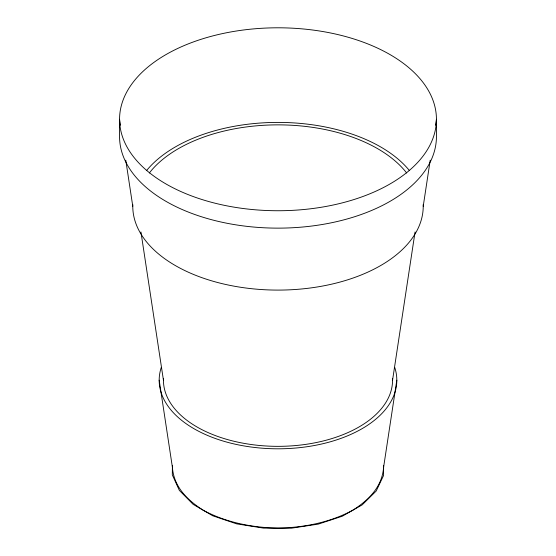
<?xml version="1.0" encoding="UTF-8"?>
<svg xmlns="http://www.w3.org/2000/svg" width="556" height="556" viewBox="0 0 556 556"><rect width="100%" height="100%" fill="white"/><g stroke="black" fill="none" stroke-linecap="round" stroke-linejoin="round"><path stroke-width="0.83" d="M172.402 465.504L172.311 474.866L179.359 490.392L193.127 504.341L212.677 515.76L236.682 523.863L263.502 528.11L291.309 528.2L318.206 524.134L342.371 516.183L362.144 504.897L376.183 491.038L383.536 475.554L383.633 465.476M392.557 380.2L415.061 231.956M396.817 380.2L383.612 467.179C382.229 486.966 368.552 500.205 352.678 510.297C329.729 522.598 303.854 527.581 278 528.158C252.146 527.581 226.271 522.598 203.322 510.297C187.448 500.205 173.771 486.966 172.388 467.179L159.183 380.2M423.227 206.248L430.219 160.197M435.529 125.239L436.432 119.269A158.432 91.469 0 0 0 198.784 40.053A158.432 91.469 0 0 0 198.784 198.485A158.432 91.469 0 0 0 436.432 119.269L436.432 136.665A158.432 91.469 0 0 1 278 228.134A158.432 91.469 0 0 1 119.568 136.665L119.568 119.269L120.471 125.239M140.939 231.956L163.443 380.2M125.781 160.197L132.773 206.248M423.199 204.573A145.227 83.845 0 0 1 278 290.093A145.227 83.845 0 0 1 132.801 204.573M146.763 170.338A145.227 83.845 0 0 1 278 122.403A145.227 83.845 0 0 1 409.237 170.338M394.739 367.433A118.817 68.596 0 0 1 278 448.803A118.817 68.596 0 0 1 161.261 367.433M392.522 378.567A114.557 66.143 0 0 1 278 446.343A114.557 66.143 0 0 1 163.478 378.567M149.335 172.992A140.967 81.384 0 0 1 278 124.864A140.967 81.384 0 0 1 406.665 172.992"/></g></svg>
